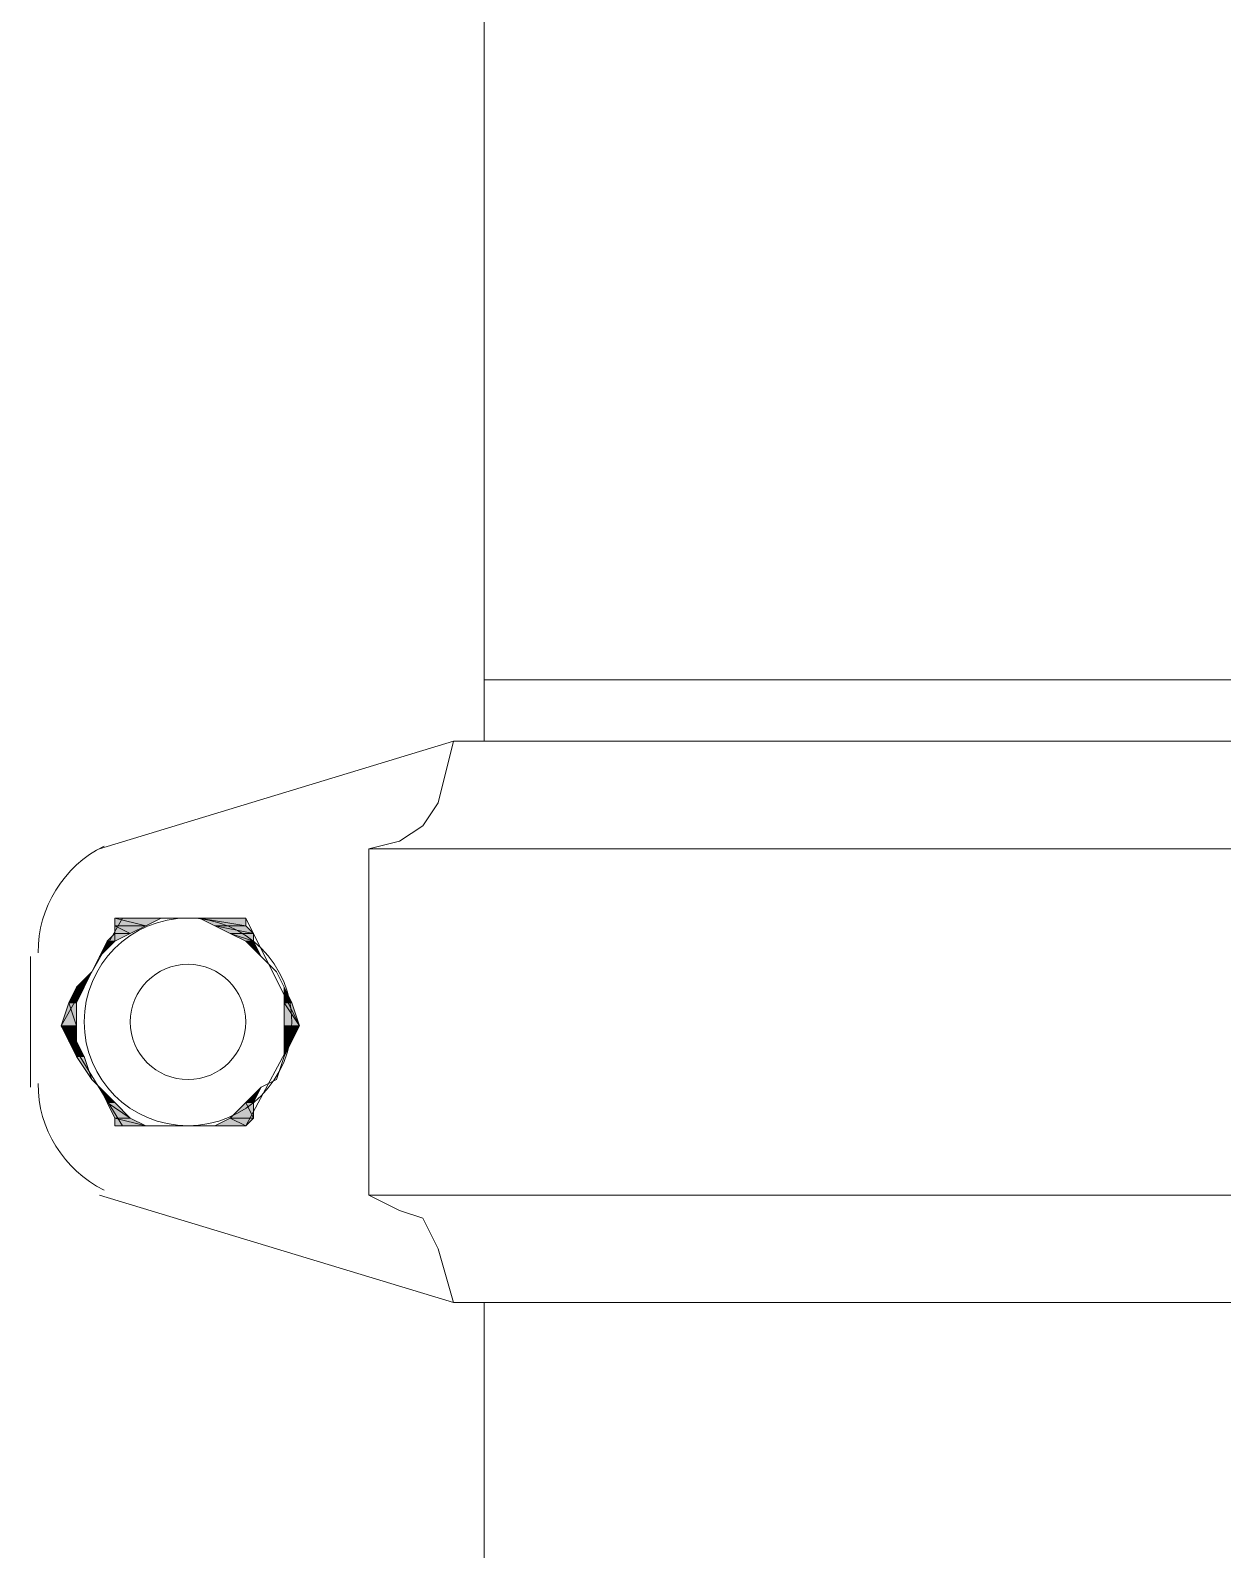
# Model space of a CAD drawing. Header units: millimetres. Extents: x 28 to 201, y 462 to 575.
# Drawn here: x 122.5968 to 122.7333, y 561.0256 to 561.1995 of the extents above; entities that cross this region are included whole.
import ezdxf

# ---------------------------------------------------------------- set-up
doc = ezdxf.new("R2010")
doc.units = ezdxf.units.MM
doc.layers.add('1- 3', color=3, linetype='Continuous')

# ---------------------------------------------------------------- blocks, each defined once
blk = doc.blocks.new('CTOBOM')
h = blk.add_hatch(color=0)
h.dxf.hatch_style = 2
h.paths.add_polyline_path([(4.35742, -0.93548), (4.35918, -0.9346), (4.35918, -0.93548)])
edge = h.paths.add_edge_path()
edge.add_spline(control_points=[(4.35918, -0.9346), (4.35918, -0.9346), (4.35742, -0.93548), (4.35742, -0.93548), (4.35742, -0.93548), (4.35918, -0.9346), (4.35918, -0.9346)], knot_values=[0, 0, 0, 0, 1, 1, 1, 2, 2, 2, 2], degree=3, periodic=0)
h = blk.add_hatch(color=0)
h.dxf.hatch_style = 2
h.paths.add_polyline_path([(4.35918, -0.93548), (4.36182, -0.93372), (4.36182, -0.93548)])
h.paths.add_polyline_path([(4.35918, -0.9346), (4.35918, -0.93548), (4.36182, -0.93372)])
h = blk.add_hatch(color=0)
h.dxf.hatch_style = 2
h.paths.add_polyline_path([(4.36182, -0.93548), (4.36358, -0.9346), (4.36358, -0.93548)])
h.paths.add_polyline_path([(4.36182, -0.93372), (4.36182, -0.93548), (4.36358, -0.9346)])
h = blk.add_hatch(color=0)
h.dxf.hatch_style = 2
h.paths.add_polyline_path([(4.36534, -0.93548), (4.36358, -0.93548), (4.36358, -0.9346)])
edge = h.paths.add_edge_path()
edge.add_spline(control_points=[(4.36534, -0.93548), (4.36534, -0.93548), (4.36534, -0.93548), (4.36534, -0.93548), (4.36534, -0.93548), (4.36358, -0.93548), (4.36358, -0.93548), (4.36358, -0.93548), (4.36534, -0.93548), (4.36534, -0.93548)], knot_values=[0, 0, 0, 0, 1, 1, 1, 2, 2, 2, 3, 3, 3, 3], degree=3, periodic=0)
h = blk.add_hatch(color=0)
h.dxf.hatch_style = 2
h.paths.add_polyline_path([(4.3539, -0.93812), (4.35214, -0.93988), (4.35214, -0.939)])
edge = h.paths.add_edge_path()
edge.add_spline(control_points=[(4.3539, -0.93812), (4.3539, -0.93812), (4.3539, -0.93812), (4.3539, -0.93812), (4.3539, -0.93812), (4.35214, -0.93988), (4.35214, -0.93988), (4.35214, -0.93988), (4.3539, -0.93812), (4.3539, -0.93812)], knot_values=[0, 0, 0, 0, 1, 1, 1, 2, 2, 2, 3, 3, 3, 3], degree=3, periodic=0)
h = blk.add_hatch(color=0)
h.dxf.hatch_style = 2
h.paths.add_polyline_path([(4.36886, -0.93812), (4.37062, -0.939), (4.37062, -0.93988)])
edge = h.paths.add_edge_path()
edge.add_spline(control_points=[(4.37062, -0.939), (4.37062, -0.939), (4.36886, -0.93812), (4.36886, -0.93812), (4.36886, -0.93812), (4.37062, -0.939), (4.37062, -0.939)], knot_values=[0, 0, 0, 0, 1, 1, 1, 2, 2, 2, 2], degree=3, periodic=0)
h = blk.add_hatch(color=0)
h.dxf.hatch_style = 2
h.paths.add_polyline_path([(4.3495, -0.94516), (4.35038, -0.93988), (4.35038, -0.9434)])
h.paths.add_polyline_path([(4.3495, -0.93988), (4.3495, -0.94516), (4.35038, -0.93988)])
h = blk.add_hatch(color=0)
h.dxf.hatch_style = 2
h.paths.add_polyline_path([(4.35038, -0.9434), (4.35126, -0.939), (4.35126, -0.94164)])
h.paths.add_polyline_path([(4.35038, -0.93988), (4.35038, -0.9434), (4.35126, -0.939)])
h = blk.add_hatch(color=0)
h.dxf.hatch_style = 2
h.paths.add_polyline_path([(4.35126, -0.94164), (4.35214, -0.939), (4.35214, -0.93988)])
h.paths.add_polyline_path([(4.35126, -0.939), (4.35126, -0.94164), (4.35214, -0.939)])
h = blk.add_hatch(color=0)
h.dxf.hatch_style = 2
h.paths.add_polyline_path([(4.37062, -0.93988), (4.37238, -0.939), (4.37238, -0.94164)])
h.paths.add_polyline_path([(4.37062, -0.939), (4.37062, -0.93988), (4.37238, -0.939)])
h = blk.add_hatch(color=0)
h.dxf.hatch_style = 2
h.paths.add_polyline_path([(4.37238, -0.94164), (4.37326, -0.93988), (4.37326, -0.9434)])
h.paths.add_polyline_path([(4.37238, -0.939), (4.37238, -0.94164), (4.37326, -0.93988)])
h = blk.add_hatch(color=0)
h.dxf.hatch_style = 2
h.paths.add_polyline_path([(4.3495, -0.95484), (4.35038, -0.95132), (4.35038, -0.95484)])
h.paths.add_polyline_path([(4.3495, -0.94956), (4.3495, -0.95484), (4.35038, -0.95132)])
h = blk.add_hatch(color=0)
h.dxf.hatch_style = 2
h.paths.add_polyline_path([(4.35038, -0.95484), (4.35126, -0.95308), (4.35126, -0.95484)])
h.paths.add_polyline_path([(4.35038, -0.95132), (4.35038, -0.95484), (4.35126, -0.95308)])
h = blk.add_hatch(color=0)
h.dxf.hatch_style = 2
h.paths.add_polyline_path([(4.37238, -0.95484), (4.37326, -0.95132), (4.37326, -0.95484)])
h.paths.add_polyline_path([(4.37238, -0.95308), (4.37238, -0.95484), (4.37326, -0.95132)])
h = blk.add_hatch(color=0)
h.dxf.hatch_style = 2
h.paths.add_polyline_path([(4.35126, -0.95484), (4.35214, -0.95484), (4.35214, -0.95572)])
h.paths.add_polyline_path([(4.35126, -0.95308), (4.35126, -0.95484), (4.35214, -0.95484)])
h = blk.add_hatch(color=0)
h.dxf.hatch_style = 2
h.paths.add_polyline_path([(4.37062, -0.95572), (4.37238, -0.95308), (4.37238, -0.95484)])
h.paths.add_polyline_path([(4.37062, -0.95484), (4.37062, -0.95572), (4.37238, -0.95308)])
h = blk.add_hatch(color=0)
h.dxf.hatch_style = 2
h.paths.add_polyline_path([(4.3539, -0.9566), (4.35214, -0.95572), (4.35214, -0.95484)])
edge = h.paths.add_edge_path()
edge.add_spline(control_points=[(4.3539, -0.9566), (4.3539, -0.9566), (4.3539, -0.9566), (4.3539, -0.9566), (4.3539, -0.9566), (4.35214, -0.95572), (4.35214, -0.95572), (4.35214, -0.95572), (4.3539, -0.9566), (4.3539, -0.9566)], knot_values=[0, 0, 0, 0, 1, 1, 1, 2, 2, 2, 3, 3, 3, 3], degree=3, periodic=0)
h = blk.add_hatch(color=0)
h.dxf.hatch_style = 2
h.paths.add_polyline_path([(4.36886, -0.9566), (4.37062, -0.95484), (4.37062, -0.95572)])
edge = h.paths.add_edge_path()
edge.add_spline(control_points=[(4.37062, -0.95484), (4.37062, -0.95484), (4.36886, -0.9566), (4.36886, -0.9566), (4.36886, -0.9566), (4.37062, -0.95484), (4.37062, -0.95484)], knot_values=[0, 0, 0, 0, 1, 1, 1, 2, 2, 2, 2], degree=3, periodic=0)
h = blk.add_hatch(color=0)
h.dxf.hatch_style = 2
h.paths.add_polyline_path([(4.35566, -0.95748), (4.35742, -0.95836), (4.35742, -0.95924)])
h = blk.add_hatch(color=0)
h.dxf.hatch_style = 2
h.paths.add_polyline_path([(4.36534, -0.95924), (4.36534, -0.95836), (4.36798, -0.95748)])
h = blk.add_hatch(color=0)
h.dxf.hatch_style = 2
h.paths.add_polyline_path([(4.35742, -0.95924), (4.35918, -0.95924), (4.35918, -0.96012)])
h.paths.add_polyline_path([(4.35742, -0.95836), (4.35742, -0.95924), (4.35918, -0.95924)])
h = blk.add_hatch(color=0)
h.dxf.hatch_style = 2
h.paths.add_polyline_path([(4.35918, -0.96012), (4.36182, -0.95924), (4.36182, -0.961)])
h.paths.add_polyline_path([(4.35918, -0.95924), (4.35918, -0.96012), (4.36182, -0.95924)])
h = blk.add_hatch(color=0)
h.dxf.hatch_style = 2
h.paths.add_polyline_path([(4.36182, -0.961), (4.36358, -0.95924), (4.36358, -0.96012)])
h.paths.add_polyline_path([(4.36182, -0.95924), (4.36182, -0.961), (4.36358, -0.95924)])
h = blk.add_hatch(color=0)
h.dxf.hatch_style = 2
h.paths.add_polyline_path([(4.36358, -0.96012), (4.36534, -0.95836), (4.36534, -0.95924)])
h.paths.add_polyline_path([(4.36358, -0.95924), (4.36358, -0.96012), (4.36534, -0.95836)])
at = {"color": 0, "lineweight": 20}
for p, q in [((4.34158, -0.92579), (4.34158, -0.73129)), ((4.38119, -0.73129), (4.38119, -0.92579)), ((4.32926, -0.74097), (4.32926, -0.91611)), ((4.39351, -0.74097), (4.39351, -0.91611)), ((4.32926, -0.91259), (4.32926, -0.74449)), ((4.17964, -0.91259), (4.32222, -0.91259)), ((4.32222, -0.91259), (4.17964, -0.91259)), ((4.39351, -0.91259), (5.17152, -0.91259)), ((4.32926, -0.91611), (4.3363, -0.91787)), ((4.34158, -0.9566), (4.32926, -0.91611)), ((4.38119, -0.9566), (4.39351, -0.91611)), ((4.38735, -0.91787), (4.39351, -0.91611)), ((4.3363, -0.91787), (4.33894, -0.91963)), ((4.38383, -0.91963), (4.38735, -0.91787)), ((4.33894, -0.91963), (4.3407, -0.92227)), ((4.38295, -0.92227), (4.38383, -0.91963)), ((4.3407, -0.92227), (4.34158, -0.92579)), ((4.38119, -0.92579), (4.38295, -0.92227)), ((4.38119, -0.92579), (4.34158, -0.92579)), ((4.36182, -0.93372), (4.3495, -0.93988)), ((4.37326, -0.93988), (4.36182, -0.93372)), ((4.3495, -0.93988), (4.3495, -0.95396)), ((4.37326, -0.95396), (4.37326, -0.93988)), ((4.3495, -0.95396), (4.36182, -0.961)), ((4.36182, -0.961), (4.37326, -0.95396)), ((4.36886, -0.96452), (4.3539, -0.96452))]:
    blk.add_line(p, q, dxfattribs=at)
at = {"color": 0, "lineweight": 0}
for p, q in [((4.35742, -0.93548), (4.35918, -0.9346)), ((4.35742, -0.93548), (4.35918, -0.9346)), ((4.35918, -0.93548), (4.36182, -0.93372)), ((4.35918, -0.93548), (4.36182, -0.93372)), ((4.36182, -0.93372), (4.35918, -0.9346)), ((4.35918, -0.93548), (4.36182, -0.93372)), ((4.35918, -0.93548), (4.36182, -0.93372)), ((4.36182, -0.93372), (4.35918, -0.9346)), ((4.35918, -0.9346), (4.35918, -0.93548)), ((4.35918, -0.9346), (4.35918, -0.93548)), ((4.35918, -0.9346), (4.35918, -0.93548)), ((4.35918, -0.9346), (4.35918, -0.93548)), ((4.36182, -0.93372), (4.36182, -0.93548)), ((4.36182, -0.93372), (4.36182, -0.93548)), ((4.36182, -0.93372), (4.36182, -0.93548)), ((4.36358, -0.9346), (4.36182, -0.93372)), ((4.36182, -0.93372), (4.36182, -0.93548)), ((4.36358, -0.9346), (4.36182, -0.93372)), ((4.36182, -0.93548), (4.36358, -0.9346)), ((4.36182, -0.93548), (4.36358, -0.9346)), ((4.36182, -0.93548), (4.36358, -0.9346)), ((4.36182, -0.93548), (4.36358, -0.9346)), ((4.36358, -0.9346), (4.36358, -0.93548)), ((4.36358, -0.9346), (4.36358, -0.93548)), ((4.36358, -0.93548), (4.36358, -0.9346)), ((4.36358, -0.9346), (4.36534, -0.93548)), ((4.36358, -0.93548), (4.36358, -0.9346)), ((4.36358, -0.9346), (4.36534, -0.93548)), ((4.35918, -0.93548), (4.35742, -0.93548)), ((4.35918, -0.93548), (4.35742, -0.93548)), ((4.36182, -0.93548), (4.35918, -0.93548)), ((4.36182, -0.93548), (4.35918, -0.93548)), ((4.36358, -0.93548), (4.36182, -0.93548)), ((4.36358, -0.93548), (4.36182, -0.93548)), ((4.36534, -0.93548), (4.36358, -0.93548)), ((4.36534, -0.93548), (4.36358, -0.93548)), ((4.3539, -0.93812), (4.35214, -0.93988)), ((4.35214, -0.939), (4.3539, -0.93812)), ((4.3539, -0.93812), (4.35214, -0.93988)), ((4.35214, -0.939), (4.3539, -0.93812)), ((4.36886, -0.93812), (4.37062, -0.939)), ((4.37062, -0.93988), (4.36886, -0.93812)), ((4.36886, -0.93812), (4.37062, -0.939)), ((4.37062, -0.93988), (4.36886, -0.93812)), ((4.3495, -0.94692), (4.3495, -0.93988)), ((4.3495, -0.93988), (4.3495, -0.94516)), ((4.3495, -0.94692), (4.3495, -0.93988)), ((4.3495, -0.93988), (4.3495, -0.94516)), ((4.3495, -0.94516), (4.35038, -0.93988)), ((4.3495, -0.93988), (4.3495, -0.94516)), ((4.3495, -0.94516), (4.35038, -0.93988)), ((4.35038, -0.93988), (4.3495, -0.93988)), ((4.3495, -0.94516), (4.35038, -0.93988)), ((4.3495, -0.93988), (4.3495, -0.94516)), ((4.3495, -0.94516), (4.35038, -0.93988)), ((4.35038, -0.93988), (4.3495, -0.93988)), ((4.35038, -0.9434), (4.35126, -0.939)), ((4.35038, -0.9434), (4.35126, -0.939)), ((4.35126, -0.939), (4.35038, -0.93988)), ((4.35038, -0.9434), (4.35126, -0.939)), ((4.35038, -0.9434), (4.35126, -0.939)), ((4.35126, -0.939), (4.35038, -0.93988)), ((4.35038, -0.93988), (4.35038, -0.9434)), ((4.35038, -0.93988), (4.35038, -0.9434)), ((4.35038, -0.93988), (4.35038, -0.9434)), ((4.35038, -0.93988), (4.35038, -0.9434)), ((4.35126, -0.939), (4.35126, -0.94164)), ((4.35126, -0.939), (4.35126, -0.94164)), ((4.35126, -0.94164), (4.35214, -0.939)), ((4.35126, -0.939), (4.35126, -0.94164)), ((4.35126, -0.94164), (4.35214, -0.939)), ((4.35214, -0.939), (4.35126, -0.939)), ((4.35126, -0.94164), (4.35214, -0.939)), ((4.35126, -0.939), (4.35126, -0.94164)), ((4.35126, -0.94164), (4.35214, -0.939)), ((4.35214, -0.939), (4.35126, -0.939)), ((4.35214, -0.93988), (4.35126, -0.94164)), ((4.35214, -0.93988), (4.35126, -0.94164)), ((4.35214, -0.939), (4.35214, -0.93988)), ((4.35214, -0.939), (4.35214, -0.93988)), ((4.35214, -0.93988), (4.35214, -0.939)), ((4.35214, -0.93988), (4.35214, -0.939)), ((4.37062, -0.939), (4.37062, -0.93988)), ((4.37062, -0.939), (4.37062, -0.93988)), ((4.37062, -0.93988), (4.37238, -0.939)), ((4.37062, -0.939), (4.37062, -0.93988)), ((4.37062, -0.93988), (4.37238, -0.939)), ((4.37238, -0.939), (4.37062, -0.939)), ((4.37062, -0.93988), (4.37238, -0.939)), ((4.37062, -0.939), (4.37062, -0.93988)), ((4.37062, -0.93988), (4.37238, -0.939)), ((4.37238, -0.939), (4.37062, -0.939)), ((4.37238, -0.94164), (4.37062, -0.93988)), ((4.37238, -0.94164), (4.37062, -0.93988)), ((4.37238, -0.939), (4.37238, -0.94164)), ((4.37238, -0.939), (4.37238, -0.94164)), ((4.37238, -0.939), (4.37238, -0.94164)), ((4.37326, -0.93988), (4.37238, -0.939)), ((4.37238, -0.939), (4.37238, -0.94164)), ((4.37326, -0.93988), (4.37238, -0.939)), ((4.37238, -0.94164), (4.37326, -0.93988)), ((4.37238, -0.94164), (4.37326, -0.93988)), ((4.37238, -0.94164), (4.37326, -0.93988)), ((4.37238, -0.94164), (4.37326, -0.93988)), ((4.37326, -0.93988), (4.37326, -0.9434)), ((4.37326, -0.93988), (4.37326, -0.9434)), ((4.37326, -0.93988), (4.37326, -0.94516)), ((4.37326, -0.94692), (4.37326, -0.93988)), ((4.37326, -0.9434), (4.37326, -0.93988)), ((4.37326, -0.93988), (4.37326, -0.94516)), ((4.37326, -0.93988), (4.37326, -0.94516)), ((4.37326, -0.94692), (4.37326, -0.93988)), ((4.37326, -0.9434), (4.37326, -0.93988)), ((4.37326, -0.93988), (4.37326, -0.94516)), ((4.35126, -0.94164), (4.35038, -0.9434)), ((4.35126, -0.94164), (4.35038, -0.9434)), ((4.37326, -0.9434), (4.37238, -0.94164)), ((4.37326, -0.9434), (4.37238, -0.94164)), ((4.35038, -0.9434), (4.3495, -0.94516)), ((4.35038, -0.9434), (4.3495, -0.94516)), ((4.37326, -0.94516), (4.37326, -0.9434)), ((4.37326, -0.94516), (4.37326, -0.9434)), ((4.3495, -0.94516), (4.3495, -0.94692)), ((4.3495, -0.94516), (4.3495, -0.94692)), ((4.37326, -0.94516), (4.37326, -0.94692)), ((4.37326, -0.94516), (4.37326, -0.94692)), ((4.3495, -0.94692), (4.3495, -0.95396)), ((4.3495, -0.94956), (4.3495, -0.94692)), ((4.3495, -0.94692), (4.3495, -0.95396)), ((4.3495, -0.94956), (4.3495, -0.94692)), ((4.37326, -0.95484), (4.37326, -0.94692)), ((4.37326, -0.94692), (4.37326, -0.95396)), ((4.37326, -0.95484), (4.37326, -0.94692)), ((4.37326, -0.94692), (4.37326, -0.94956)), ((4.37326, -0.95484), (4.37326, -0.94692)), ((4.37326, -0.94692), (4.37326, -0.95396)), ((4.37326, -0.95484), (4.37326, -0.94692)), ((4.37326, -0.94692), (4.37326, -0.94956)), ((4.3495, -0.95396), (4.3495, -0.94956)), ((4.3495, -0.94956), (4.3495, -0.95484)), ((4.3495, -0.95396), (4.3495, -0.94956)), ((4.3495, -0.95396), (4.3495, -0.94956)), ((4.3495, -0.94956), (4.3495, -0.95484)), ((4.3495, -0.95396), (4.3495, -0.94956)), ((4.3495, -0.94956), (4.3495, -0.95484)), ((4.35038, -0.95132), (4.3495, -0.94956)), ((4.3495, -0.94956), (4.3495, -0.95484)), ((4.35038, -0.95132), (4.3495, -0.94956)), ((4.37326, -0.94956), (4.37326, -0.95484)), ((4.37326, -0.95132), (4.37326, -0.94956)), ((4.37326, -0.94956), (4.37326, -0.95484)), ((4.37326, -0.95132), (4.37326, -0.94956)), ((4.37326, -0.94956), (4.37326, -0.95484)), ((4.37326, -0.94956), (4.37326, -0.95484)), ((4.3495, -0.95484), (4.35038, -0.95132)), ((4.3495, -0.95484), (4.35038, -0.95132)), ((4.3495, -0.95484), (4.35038, -0.95132)), ((4.3495, -0.95484), (4.35038, -0.95132)), ((4.35038, -0.95132), (4.35038, -0.95484)), ((4.35038, -0.95132), (4.35038, -0.95484)), ((4.35038, -0.95132), (4.35038, -0.95484)), ((4.35126, -0.95308), (4.35038, -0.95132)), ((4.35038, -0.95132), (4.35038, -0.95484)), ((4.35126, -0.95308), (4.35038, -0.95132)), ((4.37238, -0.95484), (4.37326, -0.95132)), ((4.37238, -0.95484), (4.37326, -0.95132)), ((4.37326, -0.95132), (4.37238, -0.95308)), ((4.37238, -0.95484), (4.37326, -0.95132)), ((4.37238, -0.95484), (4.37326, -0.95132)), ((4.37326, -0.95132), (4.37238, -0.95308)), ((4.37326, -0.95132), (4.37326, -0.95484)), ((4.37326, -0.95132), (4.37326, -0.95484)), ((4.37326, -0.95484), (4.37326, -0.95132)), ((4.37326, -0.95484), (4.37326, -0.95132)), ((4.3495, -0.95484), (4.3495, -0.95396)), ((4.3495, -0.95484), (4.3495, -0.95396)), ((4.35038, -0.95484), (4.35126, -0.95308)), ((4.35038, -0.95484), (4.35126, -0.95308)), ((4.35038, -0.95484), (4.35126, -0.95308)), ((4.35038, -0.95484), (4.35126, -0.95308)), ((4.35126, -0.95308), (4.35126, -0.95484)), ((4.35126, -0.95308), (4.35126, -0.95484)), ((4.35126, -0.95308), (4.35126, -0.95484)), ((4.35214, -0.95484), (4.35126, -0.95308)), ((4.35126, -0.95308), (4.35126, -0.95484)), ((4.35214, -0.95484), (4.35126, -0.95308)), ((4.37062, -0.95572), (4.37238, -0.95308)), ((4.37062, -0.95572), (4.37238, -0.95308)), ((4.37238, -0.95308), (4.37062, -0.95484)), ((4.37062, -0.95572), (4.37238, -0.95308)), ((4.37062, -0.95572), (4.37238, -0.95308)), ((4.37238, -0.95308), (4.37062, -0.95484)), ((4.37238, -0.95308), (4.37238, -0.95484)), ((4.37238, -0.95308), (4.37238, -0.95484)), ((4.37238, -0.95308), (4.37238, -0.95484)), ((4.37238, -0.95308), (4.37238, -0.95484)), ((4.37326, -0.95396), (4.37326, -0.95484)), ((4.37326, -0.95396), (4.37326, -0.95484)), ((4.35038, -0.95484), (4.3495, -0.95484)), ((4.35038, -0.95484), (4.3495, -0.95484)), ((4.35126, -0.95484), (4.35038, -0.95484)), ((4.35126, -0.95484), (4.35038, -0.95484)), ((4.35126, -0.95484), (4.35214, -0.95484)), ((4.35214, -0.95572), (4.35126, -0.95484)), ((4.35126, -0.95484), (4.35214, -0.95484)), ((4.35126, -0.95484), (4.35214, -0.95484)), ((4.35214, -0.95572), (4.35126, -0.95484)), ((4.35126, -0.95484), (4.35214, -0.95484)), ((4.35214, -0.95484), (4.35214, -0.95572)), ((4.35214, -0.95484), (4.35214, -0.95572)), ((4.35214, -0.95572), (4.35214, -0.95484)), ((4.35214, -0.95484), (4.3539, -0.9566)), ((4.35214, -0.95572), (4.35214, -0.95484)), ((4.35214, -0.95484), (4.3539, -0.9566)), ((4.3539, -0.9566), (4.35214, -0.95572)), ((4.3539, -0.9566), (4.35214, -0.95572)), ((4.36886, -0.9566), (4.37062, -0.95484)), ((4.36886, -0.9566), (4.37062, -0.95484)), ((4.37062, -0.95572), (4.36886, -0.9566)), ((4.37062, -0.95572), (4.36886, -0.9566)), ((4.37062, -0.95484), (4.37062, -0.95572)), ((4.37062, -0.95484), (4.37062, -0.95572)), ((4.37238, -0.95484), (4.37062, -0.95572)), ((4.37062, -0.95484), (4.37062, -0.95572)), ((4.37238, -0.95484), (4.37062, -0.95572)), ((4.37062, -0.95484), (4.37062, -0.95572)), ((4.37326, -0.95484), (4.37238, -0.95484)), ((4.37326, -0.95484), (4.37238, -0.95484)), ((4.35566, -0.95748), (4.35742, -0.95836)), ((4.35742, -0.95924), (4.35566, -0.95748)), ((4.35566, -0.95748), (4.35742, -0.95836)), ((4.35742, -0.95924), (4.35566, -0.95748)), ((4.36534, -0.95836), (4.36798, -0.95748)), ((4.36798, -0.95748), (4.36534, -0.95924)), ((4.36534, -0.95836), (4.36798, -0.95748)), ((4.36798, -0.95748), (4.36534, -0.95924)), ((4.35742, -0.95836), (4.35742, -0.95924)), ((4.35918, -0.95924), (4.35742, -0.95836)), ((4.35742, -0.95836), (4.35742, -0.95924)), ((4.35918, -0.95924), (4.35742, -0.95836)), ((4.35742, -0.95836), (4.35742, -0.95924)), ((4.35742, -0.95836), (4.35742, -0.95924)), ((4.35742, -0.95924), (4.35918, -0.95924)), ((4.35918, -0.96012), (4.35742, -0.95924)), ((4.35742, -0.95924), (4.35918, -0.95924)), ((4.35742, -0.95924), (4.35918, -0.95924)), ((4.35918, -0.96012), (4.35742, -0.95924)), ((4.35742, -0.95924), (4.35918, -0.95924)), ((4.35918, -0.95924), (4.35918, -0.96012)), ((4.35918, -0.95924), (4.35918, -0.96012)), ((4.35918, -0.96012), (4.36182, -0.95924)), ((4.35918, -0.95924), (4.35918, -0.96012)), ((4.35918, -0.96012), (4.36182, -0.95924)), ((4.36182, -0.95924), (4.35918, -0.95924)), ((4.35918, -0.96012), (4.36182, -0.95924)), ((4.35918, -0.95924), (4.35918, -0.96012)), ((4.35918, -0.96012), (4.36182, -0.95924)), ((4.36182, -0.95924), (4.35918, -0.95924)), ((4.36182, -0.95924), (4.36182, -0.961)), ((4.36182, -0.95924), (4.36182, -0.961)), ((4.36182, -0.961), (4.36358, -0.95924)), ((4.36182, -0.95924), (4.36182, -0.961)), ((4.36182, -0.961), (4.36358, -0.95924)), ((4.36358, -0.95924), (4.36182, -0.95924)), ((4.36182, -0.961), (4.36358, -0.95924)), ((4.36182, -0.95924), (4.36182, -0.961)), ((4.36182, -0.961), (4.36358, -0.95924)), ((4.36358, -0.95924), (4.36182, -0.95924)), ((4.36358, -0.96012), (4.36534, -0.95836)), ((4.36358, -0.96012), (4.36534, -0.95836)), ((4.36534, -0.95836), (4.36358, -0.95924)), ((4.36358, -0.96012), (4.36534, -0.95836)), ((4.36358, -0.96012), (4.36534, -0.95836)), ((4.36534, -0.95836), (4.36358, -0.95924)), ((4.36358, -0.95924), (4.36358, -0.96012)), ((4.36358, -0.95924), (4.36358, -0.96012)), ((4.36534, -0.95924), (4.36358, -0.96012)), ((4.36358, -0.95924), (4.36358, -0.96012)), ((4.36534, -0.95924), (4.36358, -0.96012)), ((4.36358, -0.95924), (4.36358, -0.96012)), ((4.36534, -0.95924), (4.36534, -0.95836)), ((4.36534, -0.95924), (4.36534, -0.95836)), ((4.36534, -0.95836), (4.36534, -0.95924)), ((4.36534, -0.95836), (4.36534, -0.95924)), ((4.36182, -0.961), (4.35918, -0.96012)), ((4.36182, -0.961), (4.35918, -0.96012)), ((4.36358, -0.96012), (4.36182, -0.961)), ((4.36358, -0.96012), (4.36182, -0.961))]:
    blk.add_line(p, q, dxfattribs=at)
at = {"color": 0, "lineweight": 20}
for points in [[(4.32222, -0.91259), (4.32222, -0.91259), (4.32222, -0.74449), (4.32222, -0.74449)], [(4.32222, -0.91259), (4.32222, -0.91259), (4.32926, -0.91259), (4.32926, -0.91259)], [(4.32926, -0.91259), (4.32926, -0.91259), (4.32222, -0.91259), (4.32222, -0.91259)], [(4.34126, -0.95609), (4.34356, -0.96072), (4.34829, -0.96364), (4.35346, -0.96364)], [(4.34126, -0.95609), (4.34356, -0.96072), (4.34829, -0.96364), (4.35346, -0.96364)], [(4.36842, -0.96364), (4.3736, -0.96364), (4.37832, -0.96072), (4.38063, -0.95609)]]:
    blk.add_open_spline(points, degree=3, dxfattribs=at)
for points in [[(4.36138, -0.9346), (4.35482, -0.9346), (4.3495, -0.93992), (4.3495, -0.94648), (4.3495, -0.95304), (4.35482, -0.95836), (4.36138, -0.95836), (4.36795, -0.95836), (4.37326, -0.95304), (4.37326, -0.94648), (4.37326, -0.93992), (4.36795, -0.9346), (4.36138, -0.9346)], [(4.36138, -0.93988), (4.35774, -0.93988), (4.35478, -0.94283), (4.35478, -0.94648), (4.35478, -0.95012), (4.35774, -0.95308), (4.36138, -0.95308), (4.36503, -0.95308), (4.36798, -0.95012), (4.36798, -0.94648), (4.36798, -0.94283), (4.36503, -0.93988), (4.36138, -0.93988)]]:
    blk.add_open_spline(points, degree=3, knots=[0, 0, 0, 0, 1, 1, 1, 2, 2, 2, 3, 3, 3, 4, 4, 4, 4], dxfattribs=at)
at = {"color": 0, "lineweight": 0}
for points in [[(4.35918, -0.9346), (4.35918, -0.9346), (4.35742, -0.93548), (4.35742, -0.93548)], [(4.35742, -0.93548), (4.35742, -0.93548), (4.35918, -0.9346), (4.35918, -0.9346)], [(4.35918, -0.9346), (4.35918, -0.9346), (4.35742, -0.93548), (4.35742, -0.93548)], [(4.35742, -0.93548), (4.35742, -0.93548), (4.35918, -0.9346), (4.35918, -0.9346)], [(4.3539, -0.93812), (4.3539, -0.93812), (4.35566, -0.93636), (4.35566, -0.93636)], [(4.35566, -0.93636), (4.35566, -0.93636), (4.3539, -0.93812), (4.3539, -0.93812)], [(4.3539, -0.93812), (4.3539, -0.93812), (4.35566, -0.93636), (4.35566, -0.93636)], [(4.35566, -0.93636), (4.35566, -0.93636), (4.3539, -0.93812), (4.3539, -0.93812)], [(4.35566, -0.93636), (4.35566, -0.93636), (4.35742, -0.93548), (4.35742, -0.93548)], [(4.35742, -0.93548), (4.35742, -0.93548), (4.35566, -0.93636), (4.35566, -0.93636)], [(4.35566, -0.93636), (4.35566, -0.93636), (4.35742, -0.93548), (4.35742, -0.93548)], [(4.35742, -0.93548), (4.35742, -0.93548), (4.35566, -0.93636), (4.35566, -0.93636)], [(4.36534, -0.93548), (4.36534, -0.93548), (4.36358, -0.93548), (4.36358, -0.93548)], [(4.36358, -0.93548), (4.36358, -0.93548), (4.36534, -0.93548), (4.36534, -0.93548)], [(4.36534, -0.93548), (4.36534, -0.93548), (4.36358, -0.93548), (4.36358, -0.93548)], [(4.36358, -0.93548), (4.36358, -0.93548), (4.36534, -0.93548), (4.36534, -0.93548)], [(4.36534, -0.93548), (4.36534, -0.93548), (4.36798, -0.93636), (4.36798, -0.93636)], [(4.36798, -0.93636), (4.36798, -0.93636), (4.36534, -0.93548), (4.36534, -0.93548)], [(4.36534, -0.93548), (4.36534, -0.93548), (4.36798, -0.93636), (4.36798, -0.93636)], [(4.36798, -0.93636), (4.36798, -0.93636), (4.36534, -0.93548), (4.36534, -0.93548)], [(4.36798, -0.93636), (4.36798, -0.93636), (4.36886, -0.93812), (4.36886, -0.93812)], [(4.36886, -0.93812), (4.36886, -0.93812), (4.36798, -0.93636), (4.36798, -0.93636)], [(4.36798, -0.93636), (4.36798, -0.93636), (4.36886, -0.93812), (4.36886, -0.93812)], [(4.36886, -0.93812), (4.36886, -0.93812), (4.36798, -0.93636), (4.36798, -0.93636)], [(4.3539, -0.93812), (4.3539, -0.93812), (4.35214, -0.93988), (4.35214, -0.93988)], [(4.35214, -0.93988), (4.35214, -0.93988), (4.3539, -0.93812), (4.3539, -0.93812)], [(4.3539, -0.93812), (4.3539, -0.93812), (4.35214, -0.93988), (4.35214, -0.93988)], [(4.35214, -0.93988), (4.35214, -0.93988), (4.3539, -0.93812), (4.3539, -0.93812)], [(4.37062, -0.939), (4.37062, -0.939), (4.36886, -0.93812), (4.36886, -0.93812)], [(4.36886, -0.93812), (4.36886, -0.93812), (4.37062, -0.939), (4.37062, -0.939)], [(4.37062, -0.939), (4.37062, -0.939), (4.36886, -0.93812), (4.36886, -0.93812)], [(4.36886, -0.93812), (4.36886, -0.93812), (4.37062, -0.939), (4.37062, -0.939)], [(4.3495, -0.93988), (4.3495, -0.93988), (4.3495, -0.94692), (4.3495, -0.94692)], [(4.3495, -0.94692), (4.3495, -0.94692), (4.3495, -0.93988), (4.3495, -0.93988)], [(4.3495, -0.93988), (4.3495, -0.93988), (4.3495, -0.94692), (4.3495, -0.94692)], [(4.3495, -0.94692), (4.3495, -0.94692), (4.3495, -0.93988), (4.3495, -0.93988)], [(4.37326, -0.93988), (4.37326, -0.93988), (4.37326, -0.9434), (4.37326, -0.9434)], [(4.37326, -0.9434), (4.37326, -0.9434), (4.37326, -0.93988), (4.37326, -0.93988)], [(4.37326, -0.93988), (4.37326, -0.93988), (4.37326, -0.9434), (4.37326, -0.9434)], [(4.37326, -0.9434), (4.37326, -0.9434), (4.37326, -0.93988), (4.37326, -0.93988)], [(4.37326, -0.94516), (4.37326, -0.94516), (4.37326, -0.93988), (4.37326, -0.93988)], [(4.37326, -0.93988), (4.37326, -0.93988), (4.37326, -0.94516), (4.37326, -0.94516)], [(4.37326, -0.94516), (4.37326, -0.94516), (4.37326, -0.93988), (4.37326, -0.93988)], [(4.37326, -0.93988), (4.37326, -0.93988), (4.37326, -0.94516), (4.37326, -0.94516)], [(4.37326, -0.94956), (4.37326, -0.94956), (4.37326, -0.95484), (4.37326, -0.95484)], [(4.37326, -0.95484), (4.37326, -0.95484), (4.37326, -0.94956), (4.37326, -0.94956)], [(4.37326, -0.94956), (4.37326, -0.94956), (4.37326, -0.95484), (4.37326, -0.95484)], [(4.37326, -0.95484), (4.37326, -0.95484), (4.37326, -0.94956), (4.37326, -0.94956)], [(4.3539, -0.9566), (4.3539, -0.9566), (4.35214, -0.95572), (4.35214, -0.95572)], [(4.35214, -0.95572), (4.35214, -0.95572), (4.3539, -0.9566), (4.3539, -0.9566)], [(4.3539, -0.9566), (4.3539, -0.9566), (4.35214, -0.95572), (4.35214, -0.95572)], [(4.35214, -0.95572), (4.35214, -0.95572), (4.3539, -0.9566), (4.3539, -0.9566)], [(4.37062, -0.95484), (4.37062, -0.95484), (4.36886, -0.9566), (4.36886, -0.9566)], [(4.36886, -0.9566), (4.36886, -0.9566), (4.37062, -0.95484), (4.37062, -0.95484)], [(4.37062, -0.95484), (4.37062, -0.95484), (4.36886, -0.9566), (4.36886, -0.9566)], [(4.36886, -0.9566), (4.36886, -0.9566), (4.37062, -0.95484), (4.37062, -0.95484)], [(4.3539, -0.9566), (4.3539, -0.9566), (4.35566, -0.95748), (4.35566, -0.95748)], [(4.35566, -0.95748), (4.35566, -0.95748), (4.3539, -0.9566), (4.3539, -0.9566)], [(4.3539, -0.9566), (4.3539, -0.9566), (4.35566, -0.95748), (4.35566, -0.95748)], [(4.35566, -0.95748), (4.35566, -0.95748), (4.3539, -0.9566), (4.3539, -0.9566)], [(4.36798, -0.95748), (4.36798, -0.95748), (4.36886, -0.9566), (4.36886, -0.9566)], [(4.36886, -0.9566), (4.36886, -0.9566), (4.36798, -0.95748), (4.36798, -0.95748)], [(4.36798, -0.95748), (4.36798, -0.95748), (4.36886, -0.9566), (4.36886, -0.9566)], [(4.36886, -0.9566), (4.36886, -0.9566), (4.36798, -0.95748), (4.36798, -0.95748)]]:
    blk.add_open_spline(points, degree=3, dxfattribs=at)

msp = doc.modelspace()

# ---------------------------------------------------------------- block references
at = {"layer": '1- 3', "rotation": 270}
msp.add_blockref('CTOBOM', (123.56135, 565.44738), dxfattribs=at)

doc.saveas('drawing.dxf')
